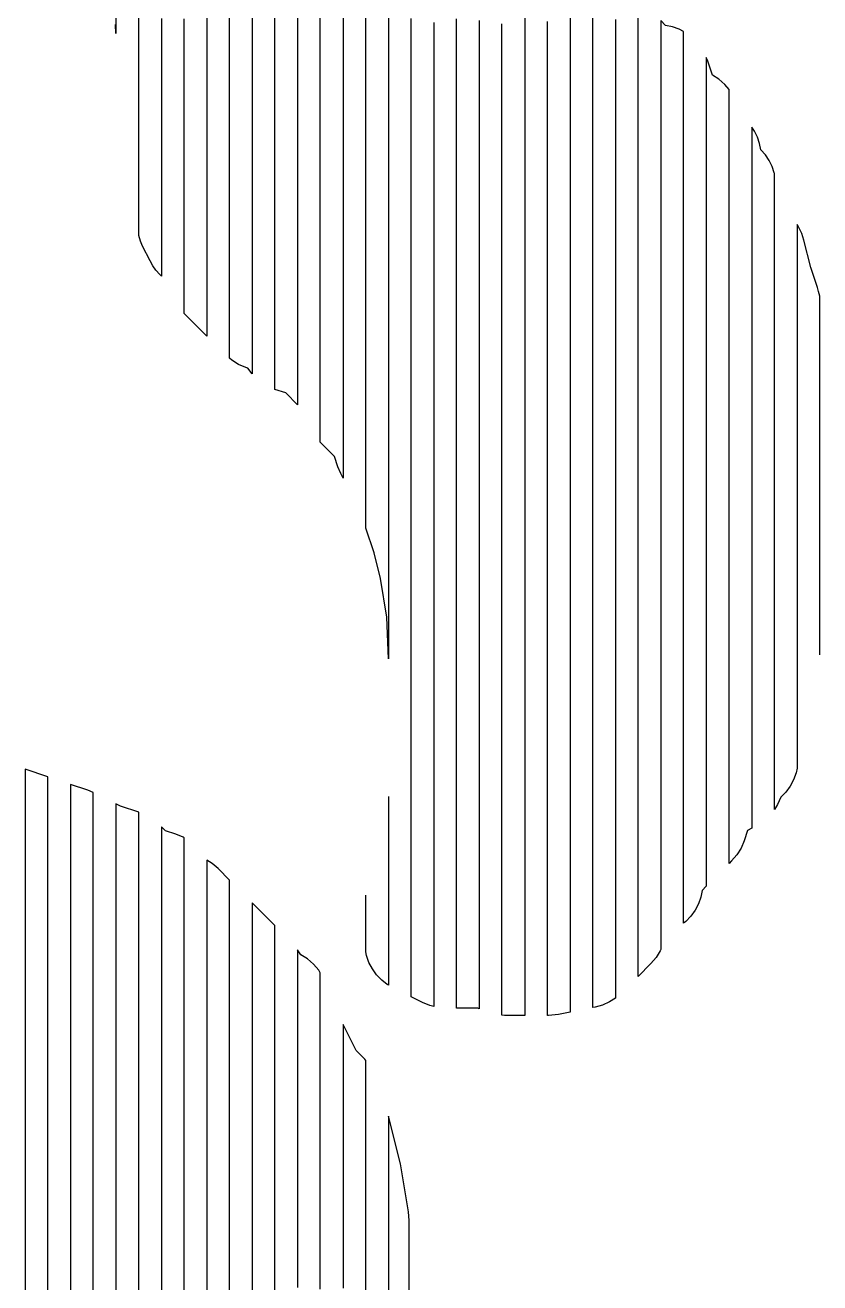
# Model space of a CAD drawing. Extents: x -6 to 1890, y -8 to 898.
# Drawn here: x 1629.6 to 1769.6, y 213.9 to 435.6 of the extents above; entities that cross this region are included whole.
import ezdxf

# ---------------------------------------------------------------- set-up
doc = ezdxf.new("R2010")
doc.units = 0
doc.layers.add('PECAS_2D', color=3, linetype='Continuous')

msp = doc.modelspace()

# ---------------------------------------------------------------- linework, layer by layer
at = {"layer": 'PECAS_2D'}
for points in [[(1661.578, 506.709), (1661.578, 401.569), (1661.578, 398.973), (1661.578, 397.675), (1661.578, 396.377), (1661.578, 395.079), (1661.578, 393.781), (1661.578, 391.184), (1661.578, 389.886), (1661.578, 388.588), (1661.578, 380.8), (1657.578, 384.8), (1657.578, 395.19), (1657.578, 396.489), (1657.578, 397.787), (1657.578, 399.086), (1657.578, 400.385), (1657.578, 401.684), (1657.578, 402.982), (1657.578, 404.281), (1657.578, 405.58), (1657.578, 406.879), (1657.578, 412.073), (1657.578, 413.372), (1657.578, 414.671), (1657.578, 436.749)], [(1669.578, 498.33), (1669.578, 388.368), (1669.578, 385.781), (1669.578, 384.487), (1669.578, 383.194), (1669.578, 381.9), (1669.578, 380.606), (1669.578, 374.138), (1668.831, 375.149), (1668.466, 375.271), (1667.174, 375.815), (1665.974, 376.557), (1665.578, 376.896), (1665.578, 384.671), (1665.578, 385.967), (1665.578, 387.263), (1665.578, 388.558), (1665.578, 389.854), (1665.578, 391.15), (1665.578, 392.446), (1665.578, 501.294)], [(1677.578, 488.597), (1677.578, 382.862), (1677.578, 381.573), (1677.578, 380.283), (1677.578, 378.994), (1677.578, 377.704), (1677.578, 376.415), (1677.578, 375.125), (1677.578, 373.836), (1677.578, 368.678), (1675.476, 370.78), (1673.578, 371.417), (1673.578, 377.872), (1673.578, 379.163), (1673.578, 380.454), (1673.578, 381.745), (1673.578, 383.037), (1673.578, 384.328), (1673.578, 393.365), (1673.578, 494.068)], [(1685.578, 473.156), (1685.578, 376.408), (1685.578, 375.118), (1685.578, 373.828), (1685.578, 372.538), (1685.578, 371.248), (1685.578, 369.958), (1685.578, 368.668), (1685.578, 367.378), (1685.578, 366.089), (1685.578, 355.769), (1685.179, 356.567), (1684.685, 357.759), (1684.072, 359.599), (1681.578, 362.093), (1681.578, 371.184), (1681.578, 372.483), (1681.578, 373.782), (1681.578, 375.08), (1681.578, 376.379), (1681.578, 377.678), (1681.578, 380.275), (1681.578, 481.578)], [(1693.578, 442.96), (1693.578, 422.257), (1693.578, 420.963), (1693.578, 419.669), (1693.578, 365.326), (1693.578, 364.032), (1693.578, 362.738), (1693.578, 361.444), (1693.578, 360.15), (1693.578, 358.856), (1693.578, 357.562), (1693.578, 356.268), (1693.578, 354.974), (1693.578, 353.68), (1693.578, 352.387), (1693.578, 323.921), (1693.295, 331.273), (1692.157, 338.101), (1691.037, 342.579), (1689.578, 346.958), (1689.578, 359.923), (1689.578, 361.219), (1689.578, 362.516), (1689.578, 363.812), (1689.578, 365.109), (1689.578, 366.405), (1689.578, 367.701), (1689.578, 368.998), (1689.578, 370.294), (1689.578, 461.047)], [(1645.578, 456.271), (1645.578, 434.16), (1645.49, 435.75)], [(1653.578, 436.773), (1653.578, 435.476), (1653.578, 434.18), (1653.578, 414.728), (1653.578, 413.431), (1653.578, 412.134), (1653.578, 410.837), (1653.578, 391.385), (1653.276, 391.688), (1652.624, 392.413), (1652.053, 393.206), (1651.571, 394.053), (1650.278, 396.638), (1649.883, 397.551), (1649.578, 398.546), (1649.578, 445.319)], [(1769.578, 324.649), (1769.578, 387.832), (1769.362, 388.696), (1769.167, 389.367), (1767.985, 392.913), (1766.777, 397.744), (1766.411, 398.882), (1765.895, 399.971), (1765.578, 400.461), (1765.578, 381.042), (1765.578, 379.748), (1765.578, 377.159), (1765.578, 374.569), (1765.578, 373.275), (1765.578, 371.98), (1765.578, 369.391), (1765.578, 368.097), (1765.578, 366.802), (1765.578, 364.213), (1765.578, 362.918), (1765.578, 361.624), (1765.578, 360.329), (1765.578, 359.035), (1765.578, 357.74), (1765.578, 356.446), (1765.578, 355.151), (1765.578, 353.856), (1765.578, 352.562), (1765.578, 351.267), (1765.578, 349.973), (1765.578, 348.678), (1765.578, 346.089), (1765.578, 344.794), (1765.578, 343.5), (1765.578, 342.205), (1765.578, 340.911), (1765.578, 339.616), (1765.578, 338.322), (1765.578, 337.027), (1765.578, 335.733), (1765.578, 334.438), (1765.578, 333.143), (1765.578, 331.849), (1765.578, 330.554), (1765.578, 329.26), (1765.578, 327.965), (1765.578, 326.671), (1765.578, 325.376), (1765.578, 324.082), (1765.578, 322.787), (1765.578, 304.663), (1765.401, 303.829), (1764.952, 302.608), (1764.334, 301.463), (1763.568, 300.428), (1762.682, 299.529), (1762.131, 298.245), (1761.578, 297.365), (1761.578, 306.384), (1761.578, 307.673), (1761.578, 308.961), (1761.578, 310.25), (1761.578, 311.538), (1761.578, 312.827), (1761.578, 314.115), (1761.578, 315.404), (1761.578, 316.692), (1761.578, 317.98), (1761.578, 319.269), (1761.578, 320.557), (1761.578, 323.134), (1761.578, 324.423), (1761.578, 325.711), (1761.578, 327), (1761.578, 328.288), (1761.578, 329.577), (1761.578, 330.865), (1761.578, 332.153), (1761.578, 333.442), (1761.578, 334.73), (1761.578, 336.019), (1761.578, 337.307), (1761.578, 338.596), (1761.578, 339.884), (1761.578, 341.173), (1761.578, 342.461), (1761.578, 343.749), (1761.578, 345.038), (1761.578, 346.326), (1761.578, 347.615), (1761.578, 350.192), (1761.578, 351.48), (1761.578, 352.769), (1761.578, 354.057), (1761.578, 355.345), (1761.578, 357.922), (1761.578, 360.499), (1761.578, 361.788), (1761.578, 364.365), (1761.578, 366.941), (1761.578, 369.518), (1761.578, 372.095), (1761.578, 374.672), (1761.578, 377.249), (1761.578, 379.826), (1761.578, 382.403), (1761.578, 384.98), (1761.578, 387.557), (1761.578, 390.134), (1761.578, 393.999), (1761.578, 395.287), (1761.578, 409.46), (1761.552, 409.584), (1761.167, 410.697), (1760.639, 411.755), (1759.981, 412.732), (1759.203, 413.615), (1758.967, 414.754), (1758.582, 415.867), (1758.054, 416.926), (1757.578, 417.632), (1757.578, 405.924), (1757.578, 404.623), (1757.578, 402.022), (1757.578, 399.42), (1757.578, 396.818), (1757.578, 394.216), (1757.578, 391.615), (1757.578, 389.013), (1757.578, 386.411), (1757.578, 383.809), (1757.578, 381.208), (1757.578, 378.606), (1757.578, 376.004), (1757.578, 373.402), (1757.578, 370.801), (1757.578, 368.199), (1757.578, 365.597), (1757.578, 362.995), (1757.578, 361.694), (1757.578, 359.093), (1757.578, 356.491), (1757.578, 355.19), (1757.578, 352.588), (1757.578, 349.987), (1757.578, 348.686), (1757.578, 347.385), (1757.578, 346.084), (1757.578, 344.783), (1757.578, 343.482), (1757.578, 342.181), (1757.578, 340.88), (1757.578, 339.58), (1757.578, 338.279), (1757.578, 335.677), (1757.578, 334.376), (1757.578, 333.075), (1757.578, 331.774), (1757.578, 330.473), (1757.578, 329.173), (1757.578, 327.872), (1757.578, 326.571), (1757.578, 325.27), (1757.578, 323.969), (1757.578, 322.668), (1757.578, 321.367), (1757.578, 320.066), (1757.578, 318.766), (1757.578, 317.465), (1757.578, 316.164), (1757.578, 314.863), (1757.578, 313.562), (1757.578, 312.261), (1757.578, 310.96), (1757.578, 309.659), (1757.578, 307.058), (1757.578, 305.757), (1757.578, 304.456), (1757.578, 303.155), (1757.578, 301.854), (1757.578, 300.553), (1757.578, 299.252), (1757.578, 297.952), (1757.578, 294.049), (1756.854, 293.676), (1756.241, 291.836), (1755.696, 290.544), (1754.954, 289.344), (1754.042, 288.279), (1753.578, 287.815), (1753.578, 293.013), (1753.578, 294.312), (1753.578, 295.612), (1753.578, 296.911), (1753.578, 298.211), (1753.578, 299.51), (1753.578, 300.81), (1753.578, 302.109), (1753.578, 303.409), (1753.578, 304.708), (1753.578, 306.008), (1753.578, 307.308), (1753.578, 309.907), (1753.578, 311.206), (1753.578, 312.506), (1753.578, 313.805), (1753.578, 315.105), (1753.578, 316.404), (1753.578, 317.704), (1753.578, 319.003), (1753.578, 320.303), (1753.578, 321.602), (1753.578, 322.902), (1753.578, 324.201), (1753.578, 325.501), (1753.578, 326.8), (1753.578, 328.1), (1753.578, 329.399), (1753.578, 330.699), (1753.578, 331.998), (1753.578, 333.298), (1753.578, 334.598), (1753.578, 335.897), (1753.578, 338.496), (1753.578, 339.796), (1753.578, 341.095), (1753.578, 342.395), (1753.578, 343.694), (1753.578, 344.994), (1753.578, 347.593), (1753.578, 350.192), (1753.578, 352.791), (1753.578, 355.39), (1753.578, 357.989), (1753.578, 360.588), (1753.578, 363.187), (1753.578, 365.786), (1753.578, 368.385), (1753.578, 370.984), (1753.578, 373.583), (1753.578, 376.182), (1753.578, 378.781), (1753.578, 381.38), (1753.578, 383.979), (1753.578, 386.578), (1753.578, 389.177), (1753.578, 391.776), (1753.578, 394.375), (1753.578, 396.975), (1753.578, 399.574), (1753.578, 402.173), (1753.578, 404.772), (1753.578, 407.371), (1753.578, 409.97), (1753.578, 412.569), (1753.578, 413.868), (1753.578, 424.264), (1752.825, 425.163), (1751.793, 426.071), (1750.656, 426.802), (1749.778, 429.438), (1749.578, 429.925), (1749.578, 419.581), (1749.578, 418.288), (1749.578, 415.702), (1749.578, 413.116), (1749.578, 410.53), (1749.578, 407.944), (1749.578, 405.358), (1749.578, 402.772), (1749.578, 400.186), (1749.578, 397.6), (1749.578, 395.014), (1749.578, 392.428), (1749.578, 389.842), (1749.578, 387.256), (1749.578, 384.67), (1749.578, 382.084), (1749.578, 379.498), (1749.578, 376.912), (1749.578, 374.326), (1749.578, 371.74), (1749.578, 369.154), (1749.578, 366.568), (1749.578, 363.982), (1749.578, 361.395), (1749.578, 358.809), (1749.578, 356.223), (1749.578, 353.637), (1749.578, 351.051), (1749.578, 348.465), (1749.578, 345.879), (1749.578, 343.293), (1749.578, 340.707), (1749.578, 338.121), (1749.578, 335.535), (1749.578, 332.949), (1749.578, 331.656), (1749.578, 330.363), (1749.578, 329.07), (1749.578, 327.777), (1749.578, 326.484), (1749.578, 323.898), (1749.578, 322.605), (1749.578, 321.312), (1749.578, 320.019), (1749.578, 318.726), (1749.578, 317.433), (1749.578, 316.14), (1749.578, 314.847), (1749.578, 313.554), (1749.578, 312.261), (1749.578, 310.968), (1749.578, 309.675), (1749.578, 308.382), (1749.578, 307.089), (1749.578, 305.796), (1749.578, 304.503), (1749.578, 303.21), (1749.578, 301.917), (1749.578, 300.624), (1749.578, 299.331), (1749.578, 298.038), (1749.578, 296.745), (1749.578, 295.452), (1749.578, 294.159), (1749.578, 292.866), (1749.578, 291.573), (1749.578, 290.28), (1749.578, 288.987), (1749.578, 283.815), (1748.862, 283.099), (1748.609, 281.9), (1748.186, 280.718), (1747.594, 279.59), (1746.846, 278.551), (1745.964, 277.631), (1745.578, 277.327), (1745.578, 283.821), (1745.578, 285.12), (1745.578, 286.419), (1745.578, 287.717), (1745.578, 289.016), (1745.578, 290.315), (1745.578, 291.614), (1745.578, 292.913), (1745.578, 294.212), (1745.578, 295.51), (1745.578, 296.809), (1745.578, 299.407), (1745.578, 300.706), (1745.578, 302.005), (1745.578, 303.303), (1745.578, 304.602), (1745.578, 305.901), (1745.578, 307.2), (1745.578, 308.499), (1745.578, 309.798), (1745.578, 311.096), (1745.578, 312.395), (1745.578, 313.694), (1745.578, 314.993), (1745.578, 316.292), (1745.578, 317.59), (1745.578, 318.889), (1745.578, 320.188), (1745.578, 321.487), (1745.578, 322.786), (1745.578, 325.383), (1745.578, 326.682), (1745.578, 327.981), (1745.578, 329.28), (1745.578, 330.579), (1745.578, 333.176), (1745.578, 335.774), (1745.578, 338.372), (1745.578, 340.969), (1745.578, 343.567), (1745.578, 346.165), (1745.578, 348.762), (1745.578, 351.36), (1745.578, 353.958), (1745.578, 356.555), (1745.578, 359.153), (1745.578, 361.751), (1745.578, 364.348), (1745.578, 366.946), (1745.578, 369.544), (1745.578, 372.141), (1745.578, 374.739), (1745.578, 378.636), (1745.578, 381.233), (1745.578, 383.831), (1745.578, 386.428), (1745.578, 389.026), (1745.578, 391.624), (1745.578, 394.221), (1745.578, 396.819), (1745.578, 399.417), (1745.578, 402.014), (1745.578, 404.612), (1745.578, 407.21), (1745.578, 409.807), (1745.578, 412.405), (1745.578, 415.003), (1745.578, 417.6), (1745.578, 420.198), (1745.578, 422.796), (1745.578, 424.095), (1745.578, 425.393), (1745.578, 434.485), (1744.79, 434.898), (1743.61, 435.32), (1742.409, 435.58), (1741.578, 436.411), (1741.578, 429.965), (1741.578, 428.676), (1741.578, 426.097), (1741.578, 423.519), (1741.578, 419.652), (1741.578, 417.073), (1741.578, 414.495), (1741.578, 411.917), (1741.578, 409.338), (1741.578, 406.76), (1741.578, 404.181), (1741.578, 401.603), (1741.578, 399.025), (1741.578, 396.446), (1741.578, 393.868), (1741.578, 391.29), (1741.578, 388.711), (1741.578, 386.133), (1741.578, 383.555), (1741.578, 380.976), (1741.578, 378.398), (1741.578, 375.82), (1741.578, 373.241), (1741.578, 370.663), (1741.578, 368.085), (1741.578, 365.506), (1741.578, 361.639), (1741.578, 359.061), (1741.578, 357.771), (1741.578, 356.482), (1741.578, 353.904), (1741.578, 351.325), (1741.578, 350.036), (1741.578, 344.88), (1741.578, 343.59), (1741.578, 341.012), (1741.578, 339.723), (1741.578, 312.65), (1741.578, 311.361), (1741.578, 310.072), (1741.578, 308.783), (1741.578, 306.205), (1741.578, 301.048), (1741.578, 299.759), (1741.578, 298.47), (1741.578, 297.18), (1741.578, 294.602), (1741.578, 293.313), (1741.578, 292.024), (1741.578, 290.734), (1741.578, 289.445), (1741.578, 288.156), (1741.578, 286.867), (1741.578, 285.578), (1741.578, 284.289), (1741.578, 282.999), (1741.578, 281.71), (1741.578, 280.421), (1741.578, 279.132), (1741.578, 277.843), (1741.578, 272.686), (1741.477, 272.447), (1740.736, 271.247), (1739.824, 270.183), (1737.578, 267.937), (1737.578, 273.124), (1737.578, 274.421), (1737.578, 275.718), (1737.578, 277.014), (1737.578, 278.311), (1737.578, 279.608), (1737.578, 280.905), (1737.578, 282.202), (1737.578, 283.498), (1737.578, 286.092), (1737.578, 287.389), (1737.578, 288.686), (1737.578, 361.306), (1737.578, 362.603), (1737.578, 363.9), (1737.578, 365.197), (1737.578, 366.493), (1737.578, 367.79), (1737.578, 369.087), (1737.578, 370.384), (1737.578, 371.681), (1737.578, 374.274), (1737.578, 376.868), (1737.578, 379.461), (1737.578, 382.055), (1737.578, 384.648), (1737.578, 387.242), (1737.578, 389.836), (1737.578, 392.429), (1737.578, 395.023), (1737.578, 397.616), (1737.578, 400.21), (1737.578, 402.804), (1737.578, 405.397), (1737.578, 407.991), (1737.578, 410.584), (1737.578, 413.178), (1737.578, 417.068), (1737.578, 419.662), (1737.578, 422.256), (1737.578, 424.849), (1737.578, 427.443), (1737.578, 430.036), (1737.578, 432.63), (1737.578, 433.927), (1737.578, 440.411)], [(1701.578, 436.092), (1701.578, 434.798), (1701.578, 433.503), (1701.578, 432.209), (1701.578, 430.914), (1701.578, 429.619), (1701.578, 428.325), (1701.578, 427.03), (1701.578, 425.736), (1701.578, 421.852), (1701.578, 419.263), (1701.578, 417.968), (1701.578, 416.673), (1701.578, 415.379), (1701.578, 414.084), (1701.578, 345.47), (1701.578, 344.176), (1701.578, 342.881), (1701.578, 340.292), (1701.578, 338.997), (1701.578, 337.703), (1701.578, 332.524), (1701.578, 331.23), (1701.578, 329.935), (1701.578, 328.641), (1701.578, 300.159), (1701.578, 298.865), (1701.578, 297.57), (1701.578, 296.276), (1701.578, 292.392), (1701.578, 291.097), (1701.578, 289.803), (1701.578, 285.919), (1701.578, 284.624), (1701.578, 283.33), (1701.578, 274.267), (1701.578, 272.973), (1701.578, 271.678), (1701.578, 270.384), (1701.578, 269.089), (1701.578, 267.794), (1701.578, 262.616), (1700.888, 262.779), (1699.589, 263.307), (1697.578, 264.313), (1697.578, 269.501), (1697.578, 270.798), (1697.578, 272.094), (1697.578, 273.391), (1697.578, 274.688), (1697.578, 279.876), (1697.578, 281.173), (1697.578, 282.47), (1697.578, 283.767), (1697.578, 285.063), (1697.578, 286.36), (1697.578, 342.127), (1697.578, 343.424), (1697.578, 344.72), (1697.578, 346.017), (1697.578, 347.314), (1697.578, 348.611), (1697.578, 349.908), (1697.578, 351.205), (1697.578, 352.502), (1697.578, 353.799), (1697.578, 355.096), (1697.578, 356.392), (1697.578, 357.689), (1697.578, 358.986), (1697.578, 416.05), (1697.578, 417.346), (1697.578, 418.643), (1697.578, 419.94), (1697.578, 421.237), (1697.578, 422.534), (1697.578, 423.831), (1697.578, 425.128), (1697.578, 426.425), (1697.578, 427.722), (1697.578, 429.018), (1697.578, 430.315), (1697.578, 431.612), (1697.578, 432.909), (1697.578, 434.206), (1697.578, 435.503), (1697.578, 436.8)], [(1717.578, 438.101), (1717.578, 435.516), (1717.578, 432.932), (1717.578, 430.347), (1717.578, 427.762), (1717.578, 425.178), (1717.578, 422.593), (1717.578, 420.008), (1717.578, 417.424), (1717.578, 414.839), (1717.578, 412.255), (1717.578, 408.378), (1717.578, 405.793), (1717.578, 404.501), (1717.578, 403.208), (1717.578, 401.916), (1717.578, 400.624), (1717.578, 399.331), (1717.578, 271.393), (1717.578, 270.1), (1717.578, 268.808), (1717.578, 267.516), (1717.578, 266.223), (1717.578, 264.931), (1717.578, 261.054), (1714, 261.054), (1713.578, 261.082), (1713.578, 264.966), (1713.578, 266.26), (1713.578, 267.554), (1713.578, 268.849), (1713.578, 270.143), (1713.578, 271.438), (1713.578, 274.026), (1713.578, 403.466), (1713.578, 404.76), (1713.578, 406.054), (1713.578, 407.349), (1713.578, 408.643), (1713.578, 411.232), (1713.578, 413.821), (1713.578, 416.41), (1713.578, 420.293), (1713.578, 422.881), (1713.578, 425.47), (1713.578, 428.059), (1713.578, 430.648), (1713.578, 433.237), (1713.578, 435.825)], [(1725.578, 437.396), (1725.578, 434.811), (1725.578, 430.934), (1725.578, 428.349), (1725.578, 425.765), (1725.578, 423.18), (1725.578, 420.595), (1725.578, 418.011), (1725.578, 415.426), (1725.578, 412.841), (1725.578, 410.257), (1725.578, 407.672), (1725.578, 405.087), (1725.578, 402.503), (1725.578, 399.918), (1725.578, 397.333), (1725.578, 396.041), (1725.578, 394.749), (1725.578, 393.456), (1725.578, 392.164), (1725.578, 389.579), (1725.578, 388.287), (1725.578, 271.977), (1725.578, 270.685), (1725.578, 269.392), (1725.578, 268.1), (1725.578, 266.808), (1725.578, 265.515), (1725.578, 261.638), (1723.54, 261.231), (1721.755, 261.054), (1721.578, 261.054), (1721.578, 264.948), (1721.578, 266.245), (1721.578, 267.543), (1721.578, 268.841), (1721.578, 270.139), (1721.578, 271.437), (1721.578, 393.43), (1721.578, 396.025), (1721.578, 397.323), (1721.578, 398.621), (1721.578, 399.919), (1721.578, 401.216), (1721.578, 403.812), (1721.578, 406.408), (1721.578, 409.003), (1721.578, 411.599), (1721.578, 414.194), (1721.578, 416.79), (1721.578, 419.386), (1721.578, 421.981), (1721.578, 424.577), (1721.578, 427.172), (1721.578, 429.768), (1721.578, 432.364), (1721.578, 436.257)], [(1733.578, 436.628), (1733.578, 434.033), (1733.578, 431.439), (1733.578, 428.844), (1733.578, 426.25), (1733.578, 423.655), (1733.578, 421.061), (1733.578, 418.467), (1733.578, 415.872), (1733.578, 413.278), (1733.578, 410.683), (1733.578, 408.089), (1733.578, 405.495), (1733.578, 402.9), (1733.578, 400.306), (1733.578, 397.711), (1733.578, 395.117), (1733.578, 392.523), (1733.578, 389.928), (1733.578, 387.334), (1733.578, 384.739), (1733.578, 382.145), (1733.578, 380.848), (1733.578, 379.551), (1733.578, 378.253), (1733.578, 376.956), (1733.578, 375.659), (1733.578, 374.362), (1733.578, 373.065), (1733.578, 275.774), (1733.578, 274.477), (1733.578, 273.18), (1733.578, 271.883), (1733.578, 270.585), (1733.578, 269.288), (1733.578, 264.099), (1732.512, 263.424), (1731.284, 262.879), (1730.003, 262.523), (1729.578, 262.438), (1729.578, 266.324), (1729.578, 267.62), (1729.578, 268.915), (1729.578, 270.21), (1729.578, 271.506), (1729.578, 272.801), (1729.578, 382.902), (1729.578, 384.197), (1729.578, 385.493), (1729.578, 386.788), (1729.578, 388.083), (1729.578, 389.379), (1729.578, 390.674), (1729.578, 393.265), (1729.578, 395.855), (1729.578, 398.446), (1729.578, 401.036), (1729.578, 403.627), (1729.578, 406.218), (1729.578, 408.808), (1729.578, 411.399), (1729.578, 413.989), (1729.578, 416.58), (1729.578, 419.171), (1729.578, 421.761), (1729.578, 424.352), (1729.578, 426.943), (1729.578, 429.533), (1729.578, 432.124), (1729.578, 434.714), (1729.578, 437.305)], [(1709.578, 436.466), (1709.578, 433.885), (1709.578, 430.012), (1709.578, 427.431), (1709.578, 424.849), (1709.578, 422.268), (1709.578, 419.687), (1709.578, 417.105), (1709.578, 414.524), (1709.578, 413.233), (1709.578, 411.942), (1709.578, 410.651), (1709.578, 409.361), (1709.578, 408.07), (1709.578, 406.779), (1709.578, 272.543), (1709.578, 271.253), (1709.578, 269.962), (1709.578, 268.671), (1709.578, 267.38), (1709.578, 266.09), (1709.578, 262.217), (1709.325, 262.347), (1705.578, 262.347), (1705.578, 266.222), (1705.578, 267.513), (1705.578, 268.805), (1705.578, 270.096), (1705.578, 271.388), (1705.578, 280.429), (1705.578, 297.22), (1705.578, 299.803), (1705.578, 332.094), (1705.578, 333.385), (1705.578, 410.882), (1705.578, 412.174), (1705.578, 413.465), (1705.578, 414.757), (1705.578, 416.049), (1705.578, 418.632), (1705.578, 421.215), (1705.578, 423.798), (1705.578, 426.381), (1705.578, 430.256), (1705.578, 431.548), (1705.578, 432.839), (1705.578, 434.131), (1705.578, 435.423), (1705.578, 436.714)], [(1633.578, 169.831), (1633.578, 216.413), (1633.578, 217.707), (1633.578, 219.001), (1633.578, 220.295), (1633.578, 221.589), (1633.578, 222.883), (1633.578, 224.177), (1633.578, 225.47), (1633.578, 226.764), (1633.578, 229.352), (1633.578, 274.64), (1633.578, 275.934), (1633.578, 277.228), (1633.578, 278.522), (1633.578, 279.816), (1633.578, 281.11), (1633.578, 282.404), (1633.578, 283.698), (1633.578, 284.992), (1633.578, 286.286), (1633.578, 287.579), (1633.578, 288.873), (1633.578, 290.167), (1633.578, 291.461), (1633.578, 292.755), (1633.578, 294.049), (1633.578, 295.343), (1633.578, 296.637), (1633.578, 297.931), (1633.578, 299.225), (1633.578, 303.107), (1629.578, 304.44), (1629.578, 300.569), (1629.578, 299.279), (1629.578, 297.989), (1629.578, 296.698), (1629.578, 295.408), (1629.578, 294.118), (1629.578, 292.828), (1629.578, 291.537), (1629.578, 290.247), (1629.578, 288.957), (1629.578, 287.666), (1629.578, 286.376), (1629.578, 285.086), (1629.578, 283.796), (1629.578, 282.505), (1629.578, 281.215), (1629.578, 279.925), (1629.578, 278.635), (1629.578, 277.344), (1629.578, 234.765), (1629.578, 232.185), (1629.578, 230.895), (1629.578, 229.604), (1629.578, 228.314), (1629.578, 227.024), (1629.578, 225.733), (1629.578, 224.443), (1629.578, 208.96)], [(1641.578, 209.638), (1641.578, 270.553), (1641.578, 271.849), (1641.578, 273.145), (1641.578, 274.441), (1641.578, 275.737), (1641.578, 277.033), (1641.578, 278.329), (1641.578, 279.625), (1641.578, 280.921), (1641.578, 282.217), (1641.578, 283.513), (1641.578, 284.809), (1641.578, 286.105), (1641.578, 287.401), (1641.578, 288.698), (1641.578, 289.994), (1641.578, 291.29), (1641.578, 292.586), (1641.578, 293.882), (1641.578, 295.178), (1641.578, 300.362), (1640.613, 300.762), (1637.578, 301.773), (1637.578, 297.898), (1637.578, 296.607), (1637.578, 295.315), (1637.578, 294.024), (1637.578, 292.732), (1637.578, 291.44), (1637.578, 290.149), (1637.578, 288.857), (1637.578, 287.565), (1637.578, 286.274), (1637.578, 284.982), (1637.578, 283.69), (1637.578, 282.399), (1637.578, 281.107), (1637.578, 279.816), (1637.578, 278.524), (1637.578, 277.232), (1637.578, 275.941), (1637.578, 274.649), (1637.578, 273.357), (1637.578, 272.066), (1637.578, 221.692), (1637.578, 220.4), (1637.578, 219.109), (1637.578, 217.817), (1637.578, 216.525), (1637.578, 215.234), (1637.578, 213.942), (1637.578, 212.651)], [(1693.578, 299.648), (1693.578, 266.386), (1693.37, 266.508), (1692.386, 267.281), (1691.501, 268.202), (1690.748, 269.248), (1690.149, 270.39), (1689.722, 271.593), (1689.578, 272.292), (1689.578, 282.235)], [(1649.578, 163.982), (1649.578, 264.647), (1649.578, 267.228), (1649.578, 268.519), (1649.578, 269.809), (1649.578, 271.1), (1649.578, 272.391), (1649.578, 273.681), (1649.578, 274.972), (1649.578, 276.262), (1649.578, 277.553), (1649.578, 278.843), (1649.578, 280.134), (1649.578, 281.425), (1649.578, 282.715), (1649.578, 284.006), (1649.578, 285.296), (1649.578, 286.587), (1649.578, 287.878), (1649.578, 290.459), (1649.578, 291.749), (1649.578, 296.912), (1646.397, 297.972), (1645.578, 298.382), (1645.578, 293.217), (1645.578, 291.926), (1645.578, 290.635), (1645.578, 289.344), (1645.578, 288.053), (1645.578, 286.762), (1645.578, 285.471), (1645.578, 284.18), (1645.578, 282.889), (1645.578, 281.598), (1645.578, 280.307), (1645.578, 279.016), (1645.578, 277.725), (1645.578, 276.434), (1645.578, 275.143), (1645.578, 273.852), (1645.578, 272.561), (1645.578, 271.27), (1645.578, 269.979), (1645.578, 268.688), (1645.578, 267.397), (1645.578, 171.861)], [(1657.578, 154.426), (1657.578, 256.266), (1657.578, 258.844), (1657.578, 260.133), (1657.578, 261.422), (1657.578, 262.711), (1657.578, 264), (1657.578, 265.289), (1657.578, 266.578), (1657.578, 269.157), (1657.578, 270.446), (1657.578, 271.735), (1657.578, 273.024), (1657.578, 274.313), (1657.578, 275.602), (1657.578, 276.891), (1657.578, 278.18), (1657.578, 279.469), (1657.578, 280.759), (1657.578, 282.048), (1657.578, 283.337), (1657.578, 284.626), (1657.578, 285.915), (1657.578, 292.361), (1657.4, 292.47), (1656.125, 293.006), (1654.285, 293.619), (1653.578, 294.326), (1653.578, 289.16), (1653.578, 287.868), (1653.578, 286.576), (1653.578, 285.285), (1653.578, 283.993), (1653.578, 282.701), (1653.578, 281.41), (1653.578, 280.118), (1653.578, 278.826), (1653.578, 277.535), (1653.578, 276.243), (1653.578, 274.952), (1653.578, 273.66), (1653.578, 272.368), (1653.578, 271.077), (1653.578, 269.785), (1653.578, 268.493), (1653.578, 267.202), (1653.578, 265.91), (1653.578, 263.327), (1653.578, 260.743), (1653.578, 158.704)], [(1665.578, 148.059), (1665.578, 243.598), (1665.578, 244.889), (1665.578, 246.18), (1665.578, 247.471), (1665.578, 248.762), (1665.578, 250.053), (1665.578, 251.344), (1665.578, 252.635), (1665.578, 253.926), (1665.578, 255.217), (1665.578, 256.508), (1665.578, 257.799), (1665.578, 259.09), (1665.578, 260.381), (1665.578, 261.672), (1665.578, 262.963), (1665.578, 264.254), (1665.578, 265.545), (1665.578, 266.837), (1665.578, 268.128), (1665.578, 269.419), (1665.578, 270.71), (1665.578, 272.001), (1665.578, 273.292), (1665.578, 274.583), (1665.578, 275.874), (1665.578, 277.165), (1665.578, 278.456), (1665.578, 279.747), (1665.578, 284.911), (1663.56, 286.93), (1662.503, 287.835), (1661.578, 288.41), (1661.578, 283.217), (1661.578, 281.918), (1661.578, 280.62), (1661.578, 279.321), (1661.578, 278.023), (1661.578, 276.725), (1661.578, 275.426), (1661.578, 274.128), (1661.578, 272.829), (1661.578, 271.531), (1661.578, 270.233), (1661.578, 268.934), (1661.578, 266.337), (1661.578, 265.039), (1661.578, 263.741), (1661.578, 262.442), (1661.578, 261.144), (1661.578, 259.845), (1661.578, 258.547), (1661.578, 257.249), (1661.578, 255.95), (1661.578, 254.652), (1661.578, 253.353), (1661.578, 252.055), (1661.578, 152.078)], [(1673.578, 140.259), (1673.578, 224.055), (1673.578, 226.634), (1673.578, 229.212), (1673.578, 230.501), (1673.578, 231.79), (1673.578, 233.079), (1673.578, 234.369), (1673.578, 235.658), (1673.578, 236.947), (1673.578, 238.236), (1673.578, 239.525), (1673.578, 240.814), (1673.578, 242.104), (1673.578, 243.393), (1673.578, 244.682), (1673.578, 245.971), (1673.578, 247.26), (1673.578, 248.549), (1673.578, 249.839), (1673.578, 251.128), (1673.578, 252.417), (1673.578, 253.706), (1673.578, 254.995), (1673.578, 256.285), (1673.578, 260.152), (1673.578, 261.441), (1673.578, 262.73), (1673.578, 264.02), (1673.578, 265.309), (1673.578, 266.598), (1673.578, 267.887), (1673.578, 269.176), (1673.578, 270.465), (1673.578, 276.911), (1669.578, 280.911), (1669.578, 275.748), (1669.578, 274.457), (1669.578, 273.167), (1669.578, 271.876), (1669.578, 270.585), (1669.578, 269.294), (1669.578, 268.004), (1669.578, 266.713), (1669.578, 265.422), (1669.578, 264.131), (1669.578, 262.841), (1669.578, 261.55), (1669.578, 260.259), (1669.578, 258.968), (1669.578, 257.678), (1669.578, 256.387), (1669.578, 253.805), (1669.578, 252.514), (1669.578, 251.224), (1669.578, 249.933), (1669.578, 248.642), (1669.578, 247.351), (1669.578, 246.061), (1669.578, 244.77), (1669.578, 243.479), (1669.578, 242.188), (1669.578, 240.898), (1669.578, 239.607), (1669.578, 238.316), (1669.578, 237.025), (1669.578, 235.734), (1669.578, 144.09)], [(1681.578, 212.804), (1681.578, 214.101), (1681.578, 215.398), (1681.578, 216.695), (1681.578, 217.992), (1681.578, 219.289), (1681.578, 220.586), (1681.578, 221.883), (1681.578, 223.18), (1681.578, 224.477), (1681.578, 225.774), (1681.578, 227.07), (1681.578, 228.367), (1681.578, 229.664), (1681.578, 232.258), (1681.578, 233.555), (1681.578, 234.852), (1681.578, 236.149), (1681.578, 237.446), (1681.578, 238.743), (1681.578, 240.04), (1681.578, 241.337), (1681.578, 242.634), (1681.578, 243.931), (1681.578, 245.228), (1681.578, 246.525), (1681.578, 247.822), (1681.578, 249.118), (1681.578, 250.415), (1681.578, 251.712), (1681.578, 253.009), (1681.578, 254.306), (1681.578, 255.603), (1681.578, 256.9), (1681.578, 258.197), (1681.578, 259.494), (1681.578, 268.573), (1681.289, 269.043), (1680.369, 270.12), (1679.301, 271.036), (1678.126, 271.766), (1677.578, 272.647), (1677.578, 264.876), (1677.578, 262.286), (1677.578, 260.991), (1677.578, 259.696), (1677.578, 258.401), (1677.578, 257.106), (1677.578, 255.811), (1677.578, 254.516), (1677.578, 253.22), (1677.578, 251.925), (1677.578, 250.63), (1677.578, 249.335), (1677.578, 248.04), (1677.578, 246.745), (1677.578, 245.45), (1677.578, 244.155), (1677.578, 242.86), (1677.578, 241.564), (1677.578, 240.269), (1677.578, 238.974), (1677.578, 237.679), (1677.578, 236.384), (1677.578, 235.089), (1677.578, 232.499), (1677.578, 231.204), (1677.578, 229.908), (1677.578, 228.613), (1677.578, 227.318), (1677.578, 226.023), (1677.578, 224.728), (1677.578, 223.433), (1677.578, 222.138), (1677.578, 220.843), (1677.578, 219.548), (1677.578, 218.253), (1677.578, 215.662), (1677.578, 214.367), (1677.578, 213.072)], [(1689.578, 211.798), (1689.578, 214.381), (1689.578, 215.672), (1689.578, 216.964), (1689.578, 218.256), (1689.578, 219.547), (1689.578, 220.839), (1689.578, 222.13), (1689.578, 223.422), (1689.578, 224.713), (1689.578, 226.005), (1689.578, 227.296), (1689.578, 228.588), (1689.578, 229.88), (1689.578, 231.171), (1689.578, 232.463), (1689.578, 233.754), (1689.578, 235.046), (1689.578, 236.337), (1689.578, 237.629), (1689.578, 238.921), (1689.578, 240.212), (1689.578, 253.128), (1689.412, 253.322), (1687.871, 254.863), (1685.578, 259.448), (1685.578, 250.41), (1685.578, 249.119), (1685.578, 247.828), (1685.578, 245.245), (1685.578, 243.954), (1685.578, 242.663), (1685.578, 241.372), (1685.578, 240.08), (1685.578, 238.789), (1685.578, 237.498), (1685.578, 236.207), (1685.578, 234.915), (1685.578, 233.624), (1685.578, 232.333), (1685.578, 231.042), (1685.578, 229.751), (1685.578, 228.459), (1685.578, 227.168), (1685.578, 225.877), (1685.578, 224.586), (1685.578, 223.295), (1685.578, 222.003), (1685.578, 220.712), (1685.578, 219.421), (1685.578, 218.13), (1685.578, 216.839), (1685.578, 215.547), (1685.578, 214.256), (1685.578, 212.965)], [(1697.248, 205.524), (1697.248, 224.913), (1697.124, 226.409), (1695.831, 234.164), (1695.683, 234.876), (1693.578, 243.297), (1693.578, 199.34)]]:
    msp.add_lwpolyline(points, dxfattribs=at)

doc.saveas('drawing.dxf')
